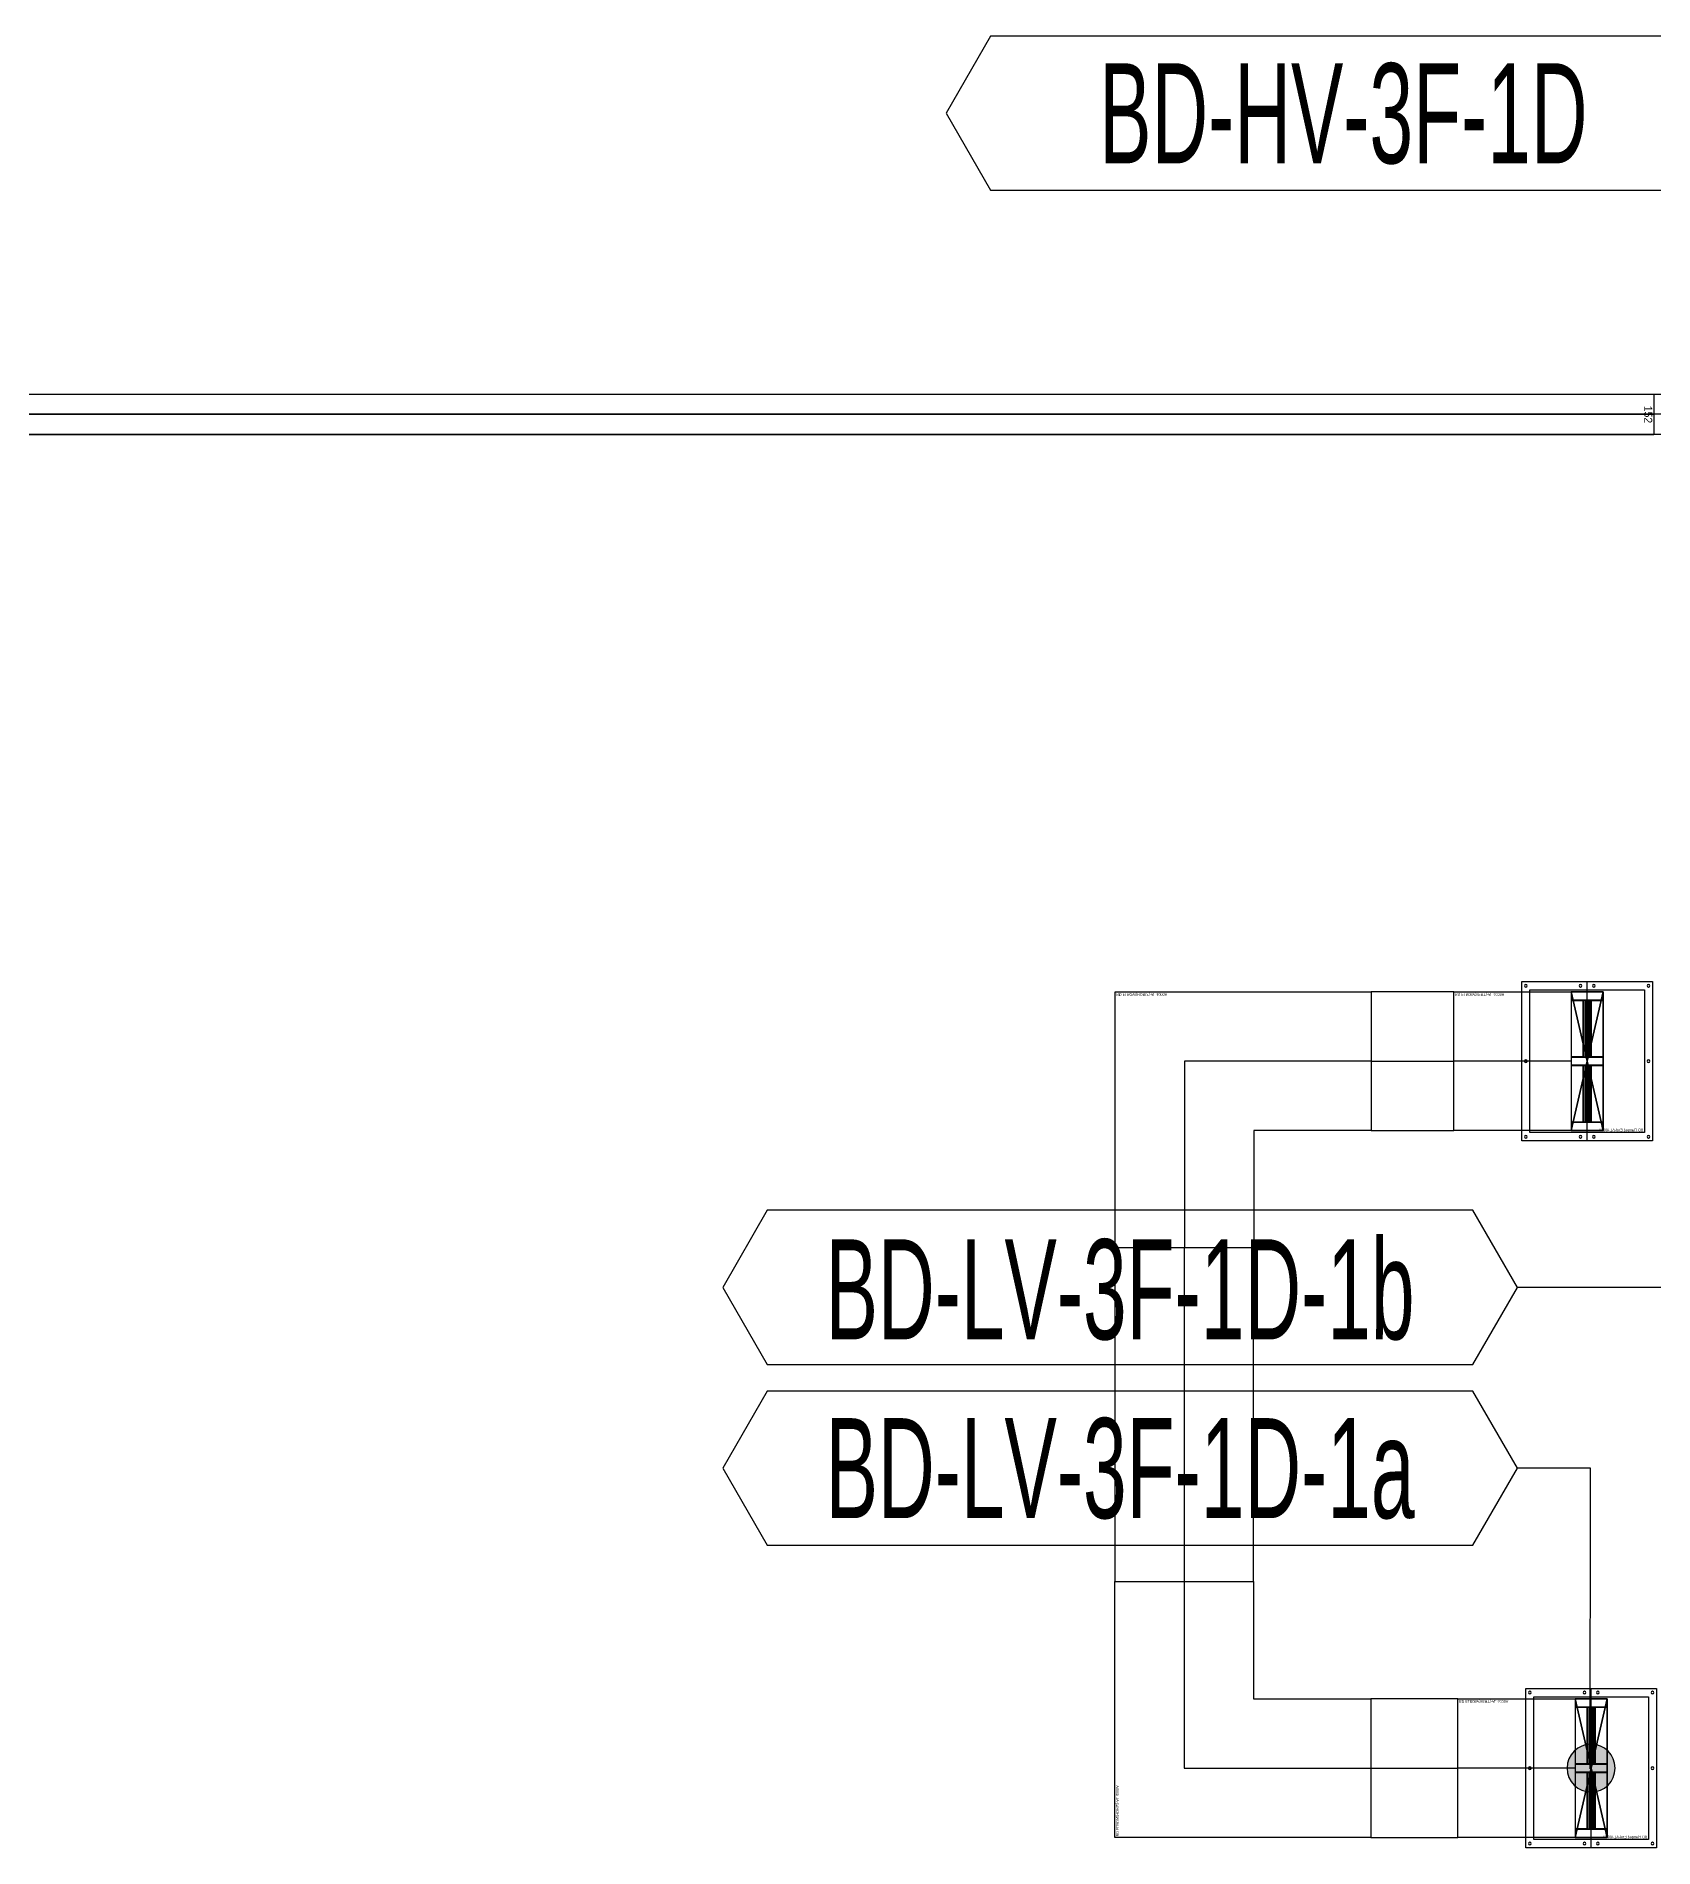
# Model space of a CAD drawing. Header units: millimetres. Extents: x 28486 to 374549, y -351975 to 868946.
# Drawn here: x 111388 to 117454, y 493157 to 499947 of the extents above; entities that cross this region are included whole.
import ezdxf
from ezdxf.enums import TextEntityAlignment as Align

# ---------------------------------------------------------------- set-up
doc = ezdxf.new("R2010")
doc.units = ezdxf.units.MM
doc.header["$LTSCALE"] = 150
doc.layers.get('Defpoints').update_dxf_attribs({"color": 150})
for name, color, linetype in [('-----27 Bus Duct_HV_IT BACK UP A', 7, 'Continuous'), ('-----27 Bus Duct_HV_IT BACK UP B', 3, 'Continuous'), ('-----27 Bus Duct_LV_380-220V', 200, 'Continuous'), ('-----29 주기', 1, 'Continuous'), ('-----30 Text', 2, 'Continuous'), ('-----99 Cable Schedule', 2, 'Continuous')]:
    doc.layers.add(name, color=color, linetype=linetype)
doc.styles.add('ELEC', font='')
doc.styles.get("Standard").update_dxf_attribs({"font": ''})
doc.styles.get('ELEC').set_extended_font_data('Dotum')
doc.styles.get('Standard').set_extended_font_data('Dotum')
doc.dimstyles.new('전기통신참고용-치수', dxfattribs={"dimscale": 15, "dimtxt": 2, "dimasz": 0, "dimexe": 0, "dimexo": 0, "dimgap": 0.4, "dimtad": 4, "dimdec": 0, "dimzin": 0, "dimdsep": 46, "dimtxsty": 'Standard', "dimblk": 'NONE', "dimcen": 0, "dimse1": 1, "dimse2": 1, "dimsd1": 1, "dimsd2": 1, "dimclrd": 8, "dimclre": 8, "dimclrt": 8, "dimadec": 0, "dimazin": 0, "dimtfac": 1, "dimtdec": 0, "dimtix": 1, "dimtmove": 2, "dimatfit": 0, "dimldrblk": 'NONE', "dimfxl": 2, "dimtolj": 1, "dimtzin": 0, "dimarcsym": 0})

# ---------------------------------------------------------------- blocks, each defined once
blk = doc.blocks.new('*D636')
at = {"layer": 'Defpoints', "color": 0, "transparency": 16777216}
for p in [(0, 9408.7), (152, 9408.7), (152, 9408.7)]:
    blk.add_point(p, dxfattribs=at)
at = {"color": 0, "transparency": 16777216, "insert": (76, 9387.7), "char_height": 30, "attachment_point": 5}
blk.add_mtext('\\A1;{\\C0;152}', dxfattribs=at)
blk = doc.blocks.new('_None')
blk = doc.blocks.new('*D637')
at = {"layer": 'Defpoints', "color": 0, "transparency": 16777216}
for p in [(152, 9408.7), (152, 9408.7), (152, -6491.3)]:
    blk.add_point(p, dxfattribs=at)
at = {"color": 0, "transparency": 16777216, "insert": (131, 1458.7), "char_height": 30, "attachment_point": 5, "rotation": 90}
blk.add_mtext('\\A1;{\\C0;15900}', dxfattribs=at)
blk = doc.blocks.new('*U639')
at = {"color": 1}
blk.add_line((76, 29808.7), (76, -6491.3), dxfattribs=at)
at = {"color": 0}
blk.add_lwpolyline([(152, -6491.3), (0, -6491.3), (0, 29808.7), (152, 29808.7)], close=True, dxfattribs=at)
blk = doc.blocks.new('*U23')
at = {"color": 0}
blk.add_line((0, -298.5), (0, 298.5), dxfattribs=at)
at = {"color": 1}
for p, q in [((60, 260), (-60, -260)), ((-60, 260), (60, -260))]:
    blk.add_line(p, q, dxfattribs=at)
at = {"color": 0}
for points in [[(-245, -298.5), (245, -298.5), (245, 298.5), (-245, 298.5)], [(-215, -267.5), (215, -267.5), (215, 267.5), (-215, 267.5)]]:
    blk.add_lwpolyline(points, close=True, dxfattribs=at)
at = {"color": 1}
blk.add_lwpolyline([(60, -260), (-60, -260), (-60, 260), (60, 260)], close=True, dxfattribs=at)
for points in [[(-60, 14, -0.4142136), (-58, 16), (-17.2, 16, 0.4142136), (-16.2, 17), (-16.2, 227, 0.4142136), (-17.2, 228), (-58, 228, -0.4142136), (-60, 230), (-60, 260, -0.4142136), (-59, 259), (-59, 230, 0.4142136), (-58, 229), (58, 229, 0.4142136), (59, 230), (59, 259, -0.4142136), (60, 260), (60, 230, -0.4142136), (58, 228), (17.2, 228, 0.4142136), (16.2, 227), (16.2, 17, 0.4142136), (17.2, 16), (58, 16, -0.4142136), (60, 14), (60, 2, -0.4142136), (59, 3), (59, 14, 0.4142136), (58, 15), (-58, 15, 0.4142136), (-59, 14), (-59, 3, -0.4142136), (-60, 2), (-60, 2), (-60, 2), (-60, 2)], [(-15.2, 17), (-15.2, 227, -0.4142136), (-14.2, 228), (14.2, 228, -0.4142136), (15.2, 227), (15.2, 17, -0.4142136), (14.2, 16), (-14.2, 16, -0.4142136)], [(-14.2, 18), (-14.2, 226, -0.4142136), (-13.2, 227), (-8.85, 227, -0.4142136), (-7.85, 226), (-7.85, 18, -0.4142136), (-8.85, 17), (-13.2, 17, -0.4142136)], [(-6.85, 18), (-6.85, 226, -0.4142136), (-5.85, 227), (-1.5, 227, -0.4142136), (-0.5, 226), (-0.5, 18, -0.4142136), (-1.5, 17), (-5.85, 17, -0.4142136)], [(0.5, 18), (0.5, 226, -0.4142136), (1.5, 227), (5.85, 227, -0.4142136), (6.85, 226), (6.85, 18, -0.4142136), (5.85, 17), (1.5, 17, -0.4142136)], [(7.85, 18), (7.85, 226, -0.4142136), (8.85, 227), (13.2, 227, -0.4142136), (14.2, 226), (14.2, 18, -0.4142136), (13.2, 17), (8.85, 17, -0.4142136)], [(-60, -230, -0.4142136), (-58, -228), (-17.2, -228, 0.4142136), (-16.2, -227), (-16.2, -17, 0.4142136), (-17.2, -16), (-58, -16, -0.4142136), (-60, -14), (-60, 0, -0.4142136), (-59, -1), (-59, -14, 0.4142136), (-58, -15), (58, -15, 0.4142136), (59, -14), (59, -1, -0.4142136), (60, 0), (60, -14, -0.4142136), (58, -16), (17.2, -16, 0.4142136), (16.2, -17), (16.2, -227, 0.4142136), (17.2, -228), (58, -228, -0.4142136), (60, -230), (60, -260, -0.4142136), (59, -259), (59, -230, 0.4142136), (58, -229), (-58, -229, 0.4142136), (-59, -230), (-59, -259, -0.4142136), (-60, -260), (-60, -260), (-60, -260), (-60, -260)], [(-15.2, -227), (-15.2, -17, -0.4142136), (-14.2, -16), (14.2, -16, -0.4142136), (15.2, -17), (15.2, -227, -0.4142136), (14.2, -228), (-14.2, -228, -0.4142136)], [(-14.2, -226), (-14.2, -18, -0.4142136), (-13.2, -17), (-8.85, -17, -0.4142136), (-7.85, -18), (-7.85, -226, -0.4142136), (-8.85, -227), (-13.2, -227, -0.4142136)], [(-6.85, -226), (-6.85, -18, -0.4142136), (-5.85, -17), (-1.5, -17, -0.4142136), (-0.5, -18), (-0.5, -226, -0.4142136), (-1.5, -227), (-5.85, -227, -0.4142136)], [(0.5, -226), (0.5, -18, -0.4142136), (1.5, -17), (5.85, -17, -0.4142136), (6.85, -18), (6.85, -226, -0.4142136), (5.85, -227), (1.5, -227, -0.4142136)], [(7.85, -226), (7.85, -18, -0.4142136), (8.85, -17), (13.2, -17, -0.4142136), (14.2, -18), (14.2, -226, -0.4142136), (13.2, -227), (8.85, -227, -0.4142136)]]:
    blk.add_lwpolyline(points, format="xyb", close=True, dxfattribs=at)
at = {"color": 0}
for centre in [(-230, 283), (-25, 283), (25, 283), (230, 283), (-230, 0), (230, 0), (-230, -283), (-25, -283), (25, -283), (230, -283)]:
    blk.add_circle(centre, 5, dxfattribs=at)
at = {"color": 0, "style": 'ELEC'}
blk.add_text('BD Flanged End-AL 4000A', height=10, dxfattribs=at).set_placement((-210, -257.5), align=Align.MIDDLE_LEFT)
blk = doc.blocks.new('*U22')
at = {"color": 1}
for p, q in [((340, 260), (220, -260)), ((220, 260), (340, -260))]:
    blk.add_line(p, q, dxfattribs=at)
at = {"color": 0}
blk.add_lwpolyline([(-220, -260), (220, -260), (220, 260), (-220, 260)], close=True, dxfattribs=at)
blk.add_lwpolyline([(220, -260), (340, -260), (340, 260), (220, 260)], dxfattribs=at)
at = {"color": 1}
for points in [[(220, 14, -0.4142136), (222, 16), (262.8, 16, 0.4142136), (263.8, 17), (263.8, 227, 0.4142136), (262.8, 228), (222, 228, -0.4142136), (220, 230), (220, 260, -0.4142136), (221, 259), (221, 230, 0.4142136), (222, 229), (338, 229, 0.4142136), (339, 230), (339, 259, -0.4142136), (340, 260), (340, 230, -0.4142136), (338, 228), (297.2, 228, 0.4142136), (296.2, 227), (296.2, 17, 0.4142136), (297.2, 16), (338, 16, -0.4142136), (340, 14), (340, 2, -0.4142136), (339, 3), (339, 14, 0.4142136), (338, 15), (222, 15, 0.4142136), (221, 14), (221, 3, -0.4142136), (220, 2), (220, 2), (220, 2), (220, 2)], [(264.8, 17), (264.8, 227, -0.4142136), (265.8, 228), (294.2, 228, -0.4142136), (295.2, 227), (295.2, 17, -0.4142136), (294.2, 16), (265.8, 16, -0.4142136)], [(265.8, 18), (265.8, 226, -0.4142136), (266.8, 227), (271.15, 227, -0.4142136), (272.15, 226), (272.15, 18, -0.4142136), (271.15, 17), (266.8, 17, -0.4142136)], [(273.15, 18), (273.15, 226, -0.4142136), (274.15, 227), (278.5, 227, -0.4142136), (279.5, 226), (279.5, 18, -0.4142136), (278.5, 17), (274.15, 17, -0.4142136)], [(280.5, 18), (280.5, 226, -0.4142136), (281.5, 227), (285.85, 227, -0.4142136), (286.85, 226), (286.85, 18, -0.4142136), (285.85, 17), (281.5, 17, -0.4142136)], [(287.85, 18), (287.85, 226, -0.4142136), (288.85, 227), (293.2, 227, -0.4142136), (294.2, 226), (294.2, 18, -0.4142136), (293.2, 17), (288.85, 17, -0.4142136)], [(220, -230, -0.4142136), (222, -228), (262.8, -228, 0.4142136), (263.8, -227), (263.8, -17, 0.4142136), (262.8, -16), (222, -16, -0.4142136), (220, -14), (220, 0, -0.4142136), (221, -1), (221, -14, 0.4142136), (222, -15), (338, -15, 0.4142136), (339, -14), (339, -1, -0.4142136), (340, 0), (340, -14, -0.4142136), (338, -16), (297.2, -16, 0.4142136), (296.2, -17), (296.2, -227, 0.4142136), (297.2, -228), (338, -228, -0.4142136), (340, -230), (340, -260, -0.4142136), (339, -259), (339, -230, 0.4142136), (338, -229), (222, -229, 0.4142136), (221, -230), (221, -259, -0.4142136), (220, -260), (220, -260), (220, -260), (220, -260)], [(264.8, -227), (264.8, -17, -0.4142136), (265.8, -16), (294.2, -16, -0.4142136), (295.2, -17), (295.2, -227, -0.4142136), (294.2, -228), (265.8, -228, -0.4142136)], [(265.8, -226), (265.8, -18, -0.4142136), (266.8, -17), (271.15, -17, -0.4142136), (272.15, -18), (272.15, -226, -0.4142136), (271.15, -227), (266.8, -227, -0.4142136)], [(273.15, -226), (273.15, -18, -0.4142136), (274.15, -17), (278.5, -17, -0.4142136), (279.5, -18), (279.5, -226, -0.4142136), (278.5, -227), (274.15, -227, -0.4142136)], [(280.5, -226), (280.5, -18, -0.4142136), (281.5, -17), (285.85, -17, -0.4142136), (286.85, -18), (286.85, -226, -0.4142136), (285.85, -227), (281.5, -227, -0.4142136)], [(287.85, -226), (287.85, -18, -0.4142136), (288.85, -17), (293.2, -17, -0.4142136), (294.2, -18), (294.2, -226, -0.4142136), (293.2, -227), (288.85, -227, -0.4142136)]]:
    blk.add_lwpolyline(points, format="xyb", close=True, dxfattribs=at)
blk.add_lwpolyline([(220, 0), (-220, 0)], dxfattribs=at)
at = {"color": 0, "style": 'ELEC'}
blk.add_text('BD ELBOW(VERT)-AL 4000A', height=10, dxfattribs=at).set_placement((-215, -250), align=Align.MIDDLE_LEFT)
blk = doc.blocks.new('*U24')
at = {"color": 0}
blk.add_lwpolyline([(-260, -260), (700, -260), (700, 260), (260, 260), (260, 700), (-260, 700)], close=True, dxfattribs=at)
at = {"color": 1}
blk.add_lwpolyline([(700, 0), (0, 0), (0, 700)], dxfattribs=at)
at = {"color": 0, "style": 'ELEC'}
blk.add_text('BD ELBOW(HORIZ)-AL 4000A', height=10, dxfattribs=at).set_placement((-255, -250), align=Align.MIDDLE_LEFT)
blk = doc.blocks.new('*D876')
at = {"layer": 'Defpoints', "color": 0, "transparency": 16777216}
for p in [(0, 3210), (520, 3210), (520, 3210)]:
    blk.add_point(p, dxfattribs=at)
at = {"color": 0, "transparency": 16777216, "insert": (260, 3189), "char_height": 30, "attachment_point": 5}
blk.add_mtext('\\A1;{\\C0;520}', dxfattribs=at)
blk = doc.blocks.new('*D877')
at = {"layer": 'Defpoints', "color": 0, "transparency": 16777216}
for p in [(520, 3210), (520, 3210), (520, 2900)]:
    blk.add_point(p, dxfattribs=at)
at = {"color": 0, "transparency": 16777216, "insert": (499, 3055), "char_height": 30, "attachment_point": 5, "rotation": 90}
blk.add_mtext('\\A1;{\\C0;310}', dxfattribs=at)
blk = doc.blocks.new('*D878')
at = {"layer": 'Defpoints', "color": 0, "transparency": 16777216}
for p in [(0, 2900), (520, 2900), (520, 2900)]:
    blk.add_point(p, dxfattribs=at)
at = {"color": 0, "transparency": 16777216, "insert": (260, 2921), "char_height": 30, "attachment_point": 5}
blk.add_mtext('\\A1;{\\C0;520}', dxfattribs=at)
blk = doc.blocks.new('*D860')
at = {"layer": 'Defpoints', "color": 0, "transparency": 16777216}
for p in [(0, 3226), (520, 3226), (520, 3226)]:
    blk.add_point(p, dxfattribs=at)
at = {"color": 0, "transparency": 16777216, "insert": (260, 3205), "char_height": 30, "attachment_point": 5}
blk.add_mtext('\\A1;{\\C0;520}', dxfattribs=at)
blk = doc.blocks.new('*D861')
at = {"layer": 'Defpoints', "color": 0, "transparency": 16777216}
for p in [(520, 3226), (520, 3226), (520, 2900)]:
    blk.add_point(p, dxfattribs=at)
at = {"color": 0, "transparency": 16777216, "insert": (499, 3063), "char_height": 30, "attachment_point": 5, "rotation": 90}
blk.add_mtext('\\A1;{\\C0;326}', dxfattribs=at)
blk = doc.blocks.new('*D862')
at = {"layer": 'Defpoints', "color": 0, "transparency": 16777216}
for p in [(0, 2900), (520, 2900), (520, 2900)]:
    blk.add_point(p, dxfattribs=at)
at = {"color": 0, "transparency": 16777216, "insert": (260, 2921), "char_height": 30, "attachment_point": 5}
blk.add_mtext('\\A1;{\\C0;520}', dxfattribs=at)
blk = doc.blocks.new('*D30')
at = {"layer": 'Defpoints', "color": 0, "transparency": 16777216}
for p in [(0, 4150), (520, 4150), (520, 4150)]:
    blk.add_point(p, dxfattribs=at)
at = {"color": 0, "transparency": 16777216, "insert": (260, 4129), "char_height": 30, "attachment_point": 5}
blk.add_mtext('\\A1;{\\C0;520}', dxfattribs=at)
blk = doc.blocks.new('*D31')
at = {"layer": 'Defpoints', "color": 0, "transparency": 16777216}
for p in [(520, 4150), (520, 4150), (520, 2900)]:
    blk.add_point(p, dxfattribs=at)
at = {"color": 0, "transparency": 16777216, "insert": (499, 3525), "char_height": 30, "attachment_point": 5, "rotation": 90}
blk.add_mtext('\\A1;{\\C0;1250}', dxfattribs=at)
blk = doc.blocks.new('*D32')
at = {"layer": 'Defpoints', "color": 0, "transparency": 16777216}
for p in [(0, 2900), (520, 2900), (520, 2900)]:
    blk.add_point(p, dxfattribs=at)
at = {"color": 0, "transparency": 16777216, "insert": (260, 2921), "char_height": 30, "attachment_point": 5}
blk.add_mtext('\\A1;{\\C0;520}', dxfattribs=at)
blk = doc.blocks.new('A$C9a0ab699')
h = blk.add_hatch(color=0)
edge = h.paths.add_edge_path()
edge.add_arc((0, 0), 64, 720, 1080, ccw=False)
at = {"color": 0}
blk.add_circle((0, 0), 64, dxfattribs=at)
blk = doc.blocks.new('*U635')
at = {"color": 1}
blk.add_line((76, 9408.7), (76, -6491.3), dxfattribs=at)
at = {"color": 0}
blk.add_lwpolyline([(152, -6491.3), (0, -6491.3), (0, 9408.7), (152, 9408.7)], close=True, dxfattribs=at)
dim = blk.add_linear_dim(base=(152, 9408.7), p1=(0, 9408.7), p2=(152, 9408.7), text='{\\C0;<>}', dimstyle='전기통신참고용-치수', override={"dimtxsty": 'Standard', "dimclrd": 0, "dimclre": 0, "dimclrt": 0}, dxfattribs=at)
dim.commit()
dim.dimension.update_dxf_attribs({"geometry": '*D636', "text_midpoint": (76, 9387.7)})
dim = blk.add_linear_dim(base=(152, 9408.7), p1=(152, -6491.3), p2=(152, 9408.7), angle=90, text='{\\C0;<>}', dimstyle='전기통신참고용-치수', override={"dimtad": 1, "dimtxsty": 'Standard', "dimclrd": 0, "dimclre": 0, "dimclrt": 0}, dxfattribs=at)
dim.commit()
dim.dimension.update_dxf_attribs({"geometry": '*D637', "text_midpoint": (131, 1458.7)})
blk = doc.blocks.new('*U875')
at = {"color": 1}
blk.add_line((260, 3210), (260, 2900), dxfattribs=at)
at = {"color": 0}
blk.add_lwpolyline([(520, 2900), (0, 2900), (0, 3210), (520, 3210)], close=True, dxfattribs=at)
for base, p1, p2, override, picture, middle in [((520, 3210), (0, 3210), (520, 3210), {"dimtxsty": 'Standard', "dimclrd": 0, "dimclre": 0, "dimclrt": 0}, '*D876', (260, 3189)), ((520, 2900), (0, 2900), (520, 2900), {"dimtad": 1, "dimtxsty": 'Standard', "dimclrd": 0, "dimclre": 0, "dimclrt": 0}, '*D878', (260, 2921))]:
    dim = blk.add_linear_dim(base=base, p1=p1, p2=p2, text='{\\C0;<>}', dimstyle='전기통신참고용-치수', override=override, dxfattribs=at)
    dim.commit()
    dim.dimension.update_dxf_attribs({"geometry": picture, "text_midpoint": middle})
dim = blk.add_linear_dim(base=(520, 3210), p1=(520, 2900), p2=(520, 3210), angle=90, text='{\\C0;<>}', dimstyle='전기통신참고용-치수', override={"dimtad": 1, "dimtxsty": 'Standard', "dimclrd": 0, "dimclre": 0, "dimclrt": 0}, dxfattribs=at)
dim.commit()
dim.dimension.update_dxf_attribs({"geometry": '*D877', "text_midpoint": (499, 3055)})
blk = doc.blocks.new('*U859')
at = {"color": 1}
blk.add_line((260, 3226), (260, 2900), dxfattribs=at)
at = {"color": 0}
blk.add_lwpolyline([(520, 2900), (0, 2900), (0, 3226), (520, 3226)], close=True, dxfattribs=at)
for base, p1, p2, override, picture, middle in [((520, 3226), (0, 3226), (520, 3226), {"dimtxsty": 'Standard', "dimclrd": 0, "dimclre": 0, "dimclrt": 0}, '*D860', (260, 3205)), ((520, 2900), (0, 2900), (520, 2900), {"dimtad": 1, "dimtxsty": 'Standard', "dimclrd": 0, "dimclre": 0, "dimclrt": 0}, '*D862', (260, 2921))]:
    dim = blk.add_linear_dim(base=base, p1=p1, p2=p2, text='{\\C0;<>}', dimstyle='전기통신참고용-치수', override=override, dxfattribs=at)
    dim.commit()
    dim.dimension.update_dxf_attribs({"geometry": picture, "text_midpoint": middle})
dim = blk.add_linear_dim(base=(520, 3226), p1=(520, 2900), p2=(520, 3226), angle=90, text='{\\C0;<>}', dimstyle='전기통신참고용-치수', override={"dimtad": 1, "dimtxsty": 'Standard', "dimclrd": 0, "dimclre": 0, "dimclrt": 0}, dxfattribs=at)
dim.commit()
dim.dimension.update_dxf_attribs({"geometry": '*D861', "text_midpoint": (499, 3063)})
blk = doc.blocks.new('*U29')
at = {"color": 1}
blk.add_line((260, 4150), (260, 2900), dxfattribs=at)
at = {"color": 0}
blk.add_lwpolyline([(520, 2900), (0, 2900), (0, 4150), (520, 4150)], close=True, dxfattribs=at)
for base, p1, p2, override, picture, middle in [((520, 4150), (0, 4150), (520, 4150), {"dimtxsty": 'Standard', "dimclrd": 0, "dimclre": 0, "dimclrt": 0}, '*D30', (260, 4129)), ((520, 2900), (0, 2900), (520, 2900), {"dimtad": 1, "dimtxsty": 'Standard', "dimclrd": 0, "dimclre": 0, "dimclrt": 0}, '*D32', (260, 2921))]:
    dim = blk.add_linear_dim(base=base, p1=p1, p2=p2, text='{\\C0;<>}', dimstyle='전기통신참고용-치수', override=override, dxfattribs=at)
    dim.commit()
    dim.dimension.update_dxf_attribs({"geometry": picture, "text_midpoint": middle})
dim = blk.add_linear_dim(base=(520, 4150), p1=(520, 2900), p2=(520, 4150), angle=90, text='{\\C0;<>}', dimstyle='전기통신참고용-치수', override={"dimtad": 1, "dimtxsty": 'Standard', "dimclrd": 0, "dimclre": 0, "dimclrt": 0}, dxfattribs=at)
dim.commit()
dim.dimension.update_dxf_attribs({"geometry": '*D31', "text_midpoint": (499, 3525)})

msp = doc.modelspace()

# ---------------------------------------------------------------- linework, layer by layer
at = {"layer": '-----29 주기', "elevation": 0}
for points in [[(114966.6, 499947.2), (114799.9, 499658.5), (114966.6, 499369.7), (117612.4, 499369.7), (117779.1, 499658.5), (117612.4, 499947.2)], [(114129.6, 495546), (113962.8, 495257.2), (114129.6, 494968.5), (116775.4, 494968.5), (116942.1, 495257.2), (116775.4, 495546)], [(114129.6, 494868.5), (113962.8, 494579.7), (114129.6, 494291), (116775.4, 494291), (116942.1, 494579.7), (116775.4, 494868.5)]]:
    msp.add_lwpolyline(points, close=True, dxfattribs=at)
at = {"layer": '-----99 Cable Schedule', "color": 1, "elevation": 0}
for points in [[(118007.1, 493455), (118007.6, 495257.2), (116942.1, 495257.2)], [(117215.6, 493452.2), (117216.1, 494579.7), (116942.1, 494579.7)]]:
    msp.add_lwpolyline(points, dxfattribs=at)

# ---------------------------------------------------------------- block references
at = {"layer": '-----27 Bus Duct_HV_IT BACK UP A', "rotation": 270}
msp.add_blockref('*U635', (108044.8, 498605.3), dxfattribs=at)
at = {"layer": '-----27 Bus Duct_HV_IT BACK UP B', "rotation": 270}
msp.add_blockref('*U639', (108044.8, 498606), dxfattribs=at)
at = {"layer": '-----27 Bus Duct_LV_380-220V', "xscale": -1}
for name, p in [('*U23', (117203.6, 496105)), ('*U29', (115952.6, 491255)), ('*U23', (117218.6, 493455))]:
    msp.add_blockref(name, p, dxfattribs=at)
for name, p, rotation in [('*U24', (115693.6, 496105), 180), ('*U875', (119603.6, 496365), 90), ('*U22', (116923.6, 496105), 180), ('*U24', (115692.6, 493455), 270), ('*U859', (119618.6, 493715), 90), ('*U22', (116938.6, 493455), 180)]:
    msp.add_blockref(name, p, dxfattribs=dict(at, rotation=rotation))
at = {"layer": '-----99 Cable Schedule', "color": 1, "xscale": -1.40625, "yscale": 1.40625, "zscale": 1.40625, "rotation": 270}
msp.add_blockref('A$C9a0ab699', (117218.6, 493455), dxfattribs=at)

# ---------------------------------------------------------------- texts
at = {"layer": '-----30 Text', "linetype": 'Continuous', "style": 'ELEC', "width": 0.6}
for s, p in [('BD-HV-3F-1D', (116289.5, 499658.5)), ('BD-LV-3F-1D-1b', (115452.5, 495257.2, 0)), ('BD-LV-3F-1D-1a', (115452.5, 494579.7))]:
    msp.add_text(s, height=375, dxfattribs=at).set_placement(p, align=Align.MIDDLE)

doc.saveas('drawing.dxf')
